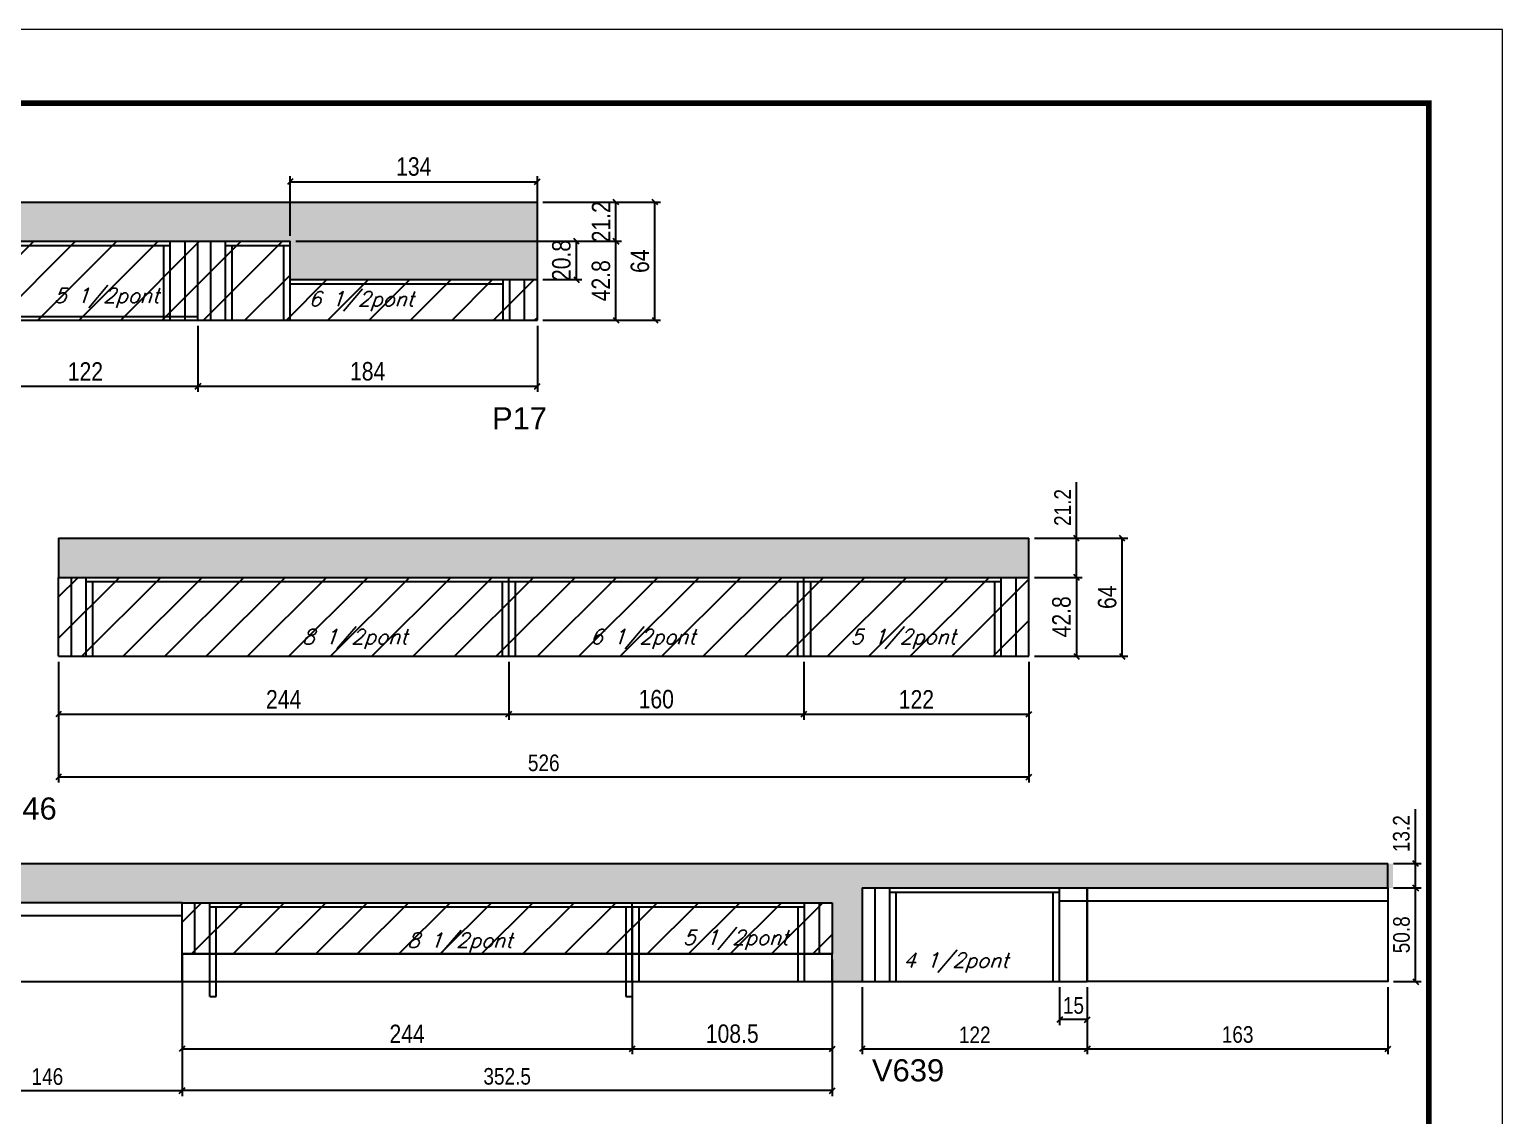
# Model space of a CAD drawing. Extents: x -20960 to -5926, y -2106 to 21915.
# Drawn here: x -6752 to -5953, y 17881 to 18470 of the extents above; entities that cross this region are included whole.
import ezdxf

# ---------------------------------------------------------------- set-up
doc = ezdxf.new("R2010")
doc.units = 0
doc.linetypes.add('DASHED', pattern=[0.75, 0.5, -0.25])
doc.layers.add('00 - FELIPE', color=2, linetype='Continuous', plot=False)
for name, color, linetype in [('5', 5, 'Continuous'), ('COTA', 241, 'Continuous'), ('Painéis', 200, 'Continuous'), ('Reaproveitamento', 251, 'Continuous'), ('SARR_2.2x7', 40, 'Continuous'), ('SARR_3.5x7', 81, 'Continuous'), ('texto', 7, 'Continuous')]:
    doc.layers.add(name, color=color, linetype=linetype)
doc.layers.add('Folhas', color=255, linetype='Continuous', lineweight=9)
doc.layers.add('SARRAFO DE PRESSAO', color=251, linetype='DASHED', lineweight=9)
doc.styles.add('COTA TECNICA', font='techl___.ttf', dxfattribs={"height": 10})
doc.styles.add('COTA TECNICA-50', font='techl___.ttf', dxfattribs={"height": 9})
doc.styles.add('Romans', font='romans.shx')
doc.styles.get("Standard").update_dxf_attribs({"font": 'arial.ttf'})
doc.dimstyles.new('COTA PAINEL-50', dxfattribs={"dimtxt": 9, "dimasz": 3, "dimexe": 3, "dimexo": 3, "dimgap": 3, "dimtad": 1, "dimdec": 1, "dimzin": 12, "dimdsep": 46, "dimtxsty": 'COTA TECNICA-50', "dimblk1": 'OBLIQUE', "dimblk2": 'OBLIQUE', "dimsah": 1, "dimcen": 0.9, "dimclrd": 4, "dimclre": 4, "dimclrt": 240, "dimadec": 1, "dimazin": 3, "dimtfac": 1, "dimtdec": 1, "dimtmove": 0, "dimatfit": 3, "dimfxl": 1, "dimtolj": 1, "dimtzin": 12, "dimarcsym": 0})
doc.dimstyles.new('PAINEL', dxfattribs={"dimtxt": 10, "dimasz": 3, "dimexe": 3, "dimexo": 3, "dimgap": 3, "dimtad": 1, "dimdec": 1, "dimzin": 12, "dimdsep": 46, "dimtxsty": 'COTA TECNICA', "dimblk1": 'OBLIQUE', "dimblk2": 'OBLIQUE', "dimsah": 1, "dimcen": 0.9, "dimclrd": 4, "dimclre": 4, "dimclrt": 240, "dimadec": 1, "dimazin": 3, "dimtfac": 1, "dimtdec": 1, "dimtmove": 0, "dimatfit": 3, "dimfxl": 1, "dimtolj": 1, "dimtzin": 12, "dimarcsym": 0})

# ---------------------------------------------------------------- blocks, each defined once
blk = doc.blocks.new('9999999999')
at = {"layer": 'Folhas'}
blk.add_lwpolyline([(98138.98, 34190.21), (99623.98, 34190.21), (99623.98, 35240.21), (98138.98, 35240.21)], close=True, dxfattribs=at)
at = {"layer": 'Folhas', "color": 30, "const_width": 3}
blk.add_lwpolyline([(98213.98, 34230.21), (99583.98, 34230.21), (99583.98, 35200.21), (98213.98, 35200.21)], close=True, dxfattribs=at)
blk = doc.blocks.new('_Oblique')
at = {"color": 0, "linetype": 'ByBlock', "lineweight": -2}
blk.add_line((-0.5, -0.5), (0.5, 0.5), dxfattribs=at)
blk = doc.blocks.new('*D436')
at = {"layer": 'COTA', "color": 4, "lineweight": -2, "ltscale": 25, "transparency": 16777216}
for p, q in [((-6607.68, 18354.79), (-6452.5, 18354.79)), ((-6455.5, 18333.99), (-6455.5, 18354.79)), ((-6473.68, 18333.99), (-6452.5, 18333.99))]:
    blk.add_line(p, q, dxfattribs=at)
at = {"layer": 'Defpoints', "color": 0, "ltscale": 25, "transparency": 16777216}
for p in [(-6610.68, 18354.79), (-6455.5, 18354.79), (-6476.68, 18333.99)]:
    blk.add_point(p, dxfattribs=at)
at = {"layer": 'COTA', "color": 4, "lineweight": -2, "ltscale": 25, "transparency": 16777216, "xscale": 3, "yscale": 3, "zscale": 3}
for p, rotation in [((-6455.5, 18354.79), 90), ((-6455.5, 18333.99), 270)]:
    blk.add_blockref('_Oblique', p, dxfattribs=dict(at, rotation=rotation))
at = {"layer": 'COTA', "color": 240, "ltscale": 25, "transparency": 16777216, "insert": (-6463.63, 18344.39), "char_height": 10, "attachment_point": 5, "rotation": 90, "style": 'COTA TECNICA'}
blk.add_mtext('\\A1;20.8', dxfattribs=at)
blk = doc.blocks.new('*D437')
at = {"layer": 'COTA', "color": 4, "lineweight": -2, "ltscale": 25, "transparency": 16777216}
for p, q in [((-6473.68, 18375.99), (-6409.96, 18375.99)), ((-6412.96, 18311.99), (-6412.96, 18375.99)), ((-6473.68, 18311.99), (-6409.96, 18311.99))]:
    blk.add_line(p, q, dxfattribs=at)
at = {"layer": 'Defpoints', "color": 0, "ltscale": 25, "transparency": 16777216}
for p in [(-6476.68, 18375.99), (-6412.96, 18375.99), (-6476.68, 18311.99)]:
    blk.add_point(p, dxfattribs=at)
at = {"layer": 'COTA', "color": 4, "lineweight": -2, "ltscale": 25, "transparency": 16777216, "xscale": 3, "yscale": 3, "zscale": 3}
for p, rotation in [((-6412.96, 18375.99), 90), ((-6412.96, 18311.99), 270)]:
    blk.add_blockref('_Oblique', p, dxfattribs=dict(at, rotation=rotation))
at = {"layer": 'COTA', "color": 240, "ltscale": 25, "transparency": 16777216, "insert": (-6421.06, 18343.99), "char_height": 10, "attachment_point": 5, "rotation": 90, "style": 'COTA TECNICA'}
blk.add_mtext('\\A1;64', dxfattribs=at)
blk = doc.blocks.new('*D438')
at = {"layer": 'COTA', "color": 4, "lineweight": -2, "ltscale": 25, "transparency": 16777216}
for p, q in [((-6610.68, 18357.79), (-6610.68, 18390.07)), ((-6476.68, 18357.99), (-6476.68, 18390.07)), ((-6610.68, 18387.07), (-6476.68, 18387.07))]:
    blk.add_line(p, q, dxfattribs=at)
at = {"layer": 'Defpoints', "color": 0, "ltscale": 25, "transparency": 16777216}
for p in [(-6476.68, 18387.07), (-6610.68, 18354.79), (-6476.68, 18354.99)]:
    blk.add_point(p, dxfattribs=at)
at = {"layer": 'COTA', "color": 4, "lineweight": -2, "ltscale": 25, "transparency": 16777216, "xscale": 3, "yscale": 3, "zscale": 3, "rotation": 180}
blk.add_blockref('_Oblique', (-6610.68, 18387.07), dxfattribs=at)
at = {"layer": 'COTA', "color": 4, "lineweight": -2, "ltscale": 25, "transparency": 16777216, "xscale": 3, "yscale": 3, "zscale": 3}
blk.add_blockref('_Oblique', (-6476.68, 18387.07), dxfattribs=at)
at = {"layer": 'COTA', "color": 240, "ltscale": 25, "transparency": 16777216, "insert": (-6543.68, 18395.29), "char_height": 10, "attachment_point": 5, "style": 'COTA TECNICA'}
blk.add_mtext('\\A1;134', dxfattribs=at)
blk = doc.blocks.new('*D440')
at = {"layer": 'COTA', "color": 4, "lineweight": -2, "ltscale": 25, "transparency": 16777216}
for p, q in [((-6782.66, 18308.99), (-6782.66, 18273.14)), ((-6660.66, 18308.99), (-6660.66, 18273.14)), ((-6782.66, 18276.14), (-6660.66, 18276.14))]:
    blk.add_line(p, q, dxfattribs=at)
at = {"layer": 'Defpoints', "color": 0, "ltscale": 25, "transparency": 16777216}
for p in [(-6782.66, 18311.99), (-6660.66, 18311.99), (-6660.66, 18276.14)]:
    blk.add_point(p, dxfattribs=at)
at = {"layer": 'COTA', "color": 4, "lineweight": -2, "ltscale": 25, "transparency": 16777216, "xscale": 3, "yscale": 3, "zscale": 3, "rotation": 180}
blk.add_blockref('_Oblique', (-6782.66, 18276.14), dxfattribs=at)
at = {"layer": 'COTA', "color": 4, "lineweight": -2, "ltscale": 25, "transparency": 16777216, "xscale": 3, "yscale": 3, "zscale": 3}
blk.add_blockref('_Oblique', (-6660.66, 18276.14), dxfattribs=at)
at = {"layer": 'COTA', "color": 240, "ltscale": 25, "transparency": 16777216, "insert": (-6721.66, 18284.2), "char_height": 10, "attachment_point": 5, "style": 'COTA TECNICA'}
blk.add_mtext('\\A1;122', dxfattribs=at)
blk = doc.blocks.new('*D441')
at = {"layer": 'COTA', "color": 4, "lineweight": -2, "ltscale": 25, "transparency": 16777216}
for p, q in [((-6660.66, 18308.99), (-6660.66, 18273.14)), ((-6476.68, 18308.99), (-6476.68, 18273.14)), ((-6660.66, 18276.14), (-6476.68, 18276.14))]:
    blk.add_line(p, q, dxfattribs=at)
at = {"layer": 'Defpoints', "color": 0, "ltscale": 25, "transparency": 16777216}
for p in [(-6660.66, 18311.99), (-6476.68, 18311.99), (-6476.68, 18276.14)]:
    blk.add_point(p, dxfattribs=at)
at = {"layer": 'COTA', "color": 4, "lineweight": -2, "ltscale": 25, "transparency": 16777216, "xscale": 3, "yscale": 3, "zscale": 3, "rotation": 180}
blk.add_blockref('_Oblique', (-6660.66, 18276.14), dxfattribs=at)
at = {"layer": 'COTA', "color": 4, "lineweight": -2, "ltscale": 25, "transparency": 16777216, "xscale": 3, "yscale": 3, "zscale": 3}
blk.add_blockref('_Oblique', (-6476.68, 18276.14), dxfattribs=at)
at = {"layer": 'COTA', "color": 240, "ltscale": 25, "transparency": 16777216, "insert": (-6568.67, 18284.24), "char_height": 10, "attachment_point": 5, "style": 'COTA TECNICA'}
blk.add_mtext('\\A1;184', dxfattribs=at)
blk = doc.blocks.new('*D369')
at = {"layer": 'COTA', "color": 4, "lineweight": -2, "ltscale": 25, "transparency": 16777216}
for p, q in [((-6607.68, 18354.79), (-6431.1, 18354.79)), ((-6434.1, 18311.99), (-6434.1, 18354.79)), ((-6473.68, 18311.99), (-6431.1, 18311.99))]:
    blk.add_line(p, q, dxfattribs=at)
at = {"layer": 'Defpoints', "color": 0, "ltscale": 25, "transparency": 16777216}
for p in [(-6610.68, 18354.79), (-6434.1, 18354.79), (-6476.68, 18311.99)]:
    blk.add_point(p, dxfattribs=at)
at = {"layer": 'COTA', "color": 4, "lineweight": -2, "ltscale": 25, "transparency": 16777216, "xscale": 3, "yscale": 3, "zscale": 3}
for p, rotation in [((-6434.1, 18354.79), 90), ((-6434.1, 18311.99), 270)]:
    blk.add_blockref('_Oblique', p, dxfattribs=dict(at, rotation=rotation))
at = {"layer": 'COTA', "color": 240, "ltscale": 25, "transparency": 16777216, "insert": (-6442.19, 18333.39), "char_height": 10, "attachment_point": 5, "rotation": 90, "style": 'COTA TECNICA'}
blk.add_mtext('\\A1;42.8', dxfattribs=at)
blk = doc.blocks.new('*D417')
at = {"layer": 'COTA', "color": 4, "lineweight": -2, "ltscale": 25, "transparency": 16777216}
for p, q in [((-6473.68, 18375.99), (-6431.1, 18375.99)), ((-6434.1, 18354.79), (-6434.1, 18375.99)), ((-6607.68, 18354.79), (-6431.1, 18354.79))]:
    blk.add_line(p, q, dxfattribs=at)
at = {"layer": 'Defpoints', "color": 0, "ltscale": 25, "transparency": 16777216}
for p in [(-6476.68, 18375.99), (-6434.1, 18375.99), (-6610.68, 18354.79)]:
    blk.add_point(p, dxfattribs=at)
at = {"layer": 'COTA', "color": 4, "lineweight": -2, "ltscale": 25, "transparency": 16777216, "xscale": 3, "yscale": 3, "zscale": 3}
for p, rotation in [((-6434.1, 18375.99), 90), ((-6434.1, 18354.79), 270)]:
    blk.add_blockref('_Oblique', p, dxfattribs=dict(at, rotation=rotation))
at = {"layer": 'COTA', "color": 240, "ltscale": 25, "transparency": 16777216, "insert": (-6442.16, 18365.39), "char_height": 10, "attachment_point": 5, "rotation": 90, "style": 'COTA TECNICA'}
blk.add_mtext('\\A1;21.2', dxfattribs=at)
blk = doc.blocks.new('*D423')
at = {"layer": 'COTA', "color": 4, "lineweight": -2, "ltscale": 25, "transparency": 16777216}
for p, q in [((-6736.22, 18126.75), (-6736.22, 18095.33)), ((-6492.22, 18126.75), (-6492.22, 18095.33)), ((-6736.22, 18098.33), (-6492.22, 18098.33))]:
    blk.add_line(p, q, dxfattribs=at)
at = {"layer": 'Defpoints', "color": 0, "ltscale": 25, "transparency": 16777216}
for p in [(-6736.22, 18129.75), (-6492.22, 18129.75), (-6492.22, 18098.33)]:
    blk.add_point(p, dxfattribs=at)
at = {"layer": 'COTA', "color": 4, "lineweight": -2, "ltscale": 25, "transparency": 16777216, "xscale": 3, "yscale": 3, "zscale": 3, "rotation": 180}
blk.add_blockref('_Oblique', (-6736.22, 18098.33), dxfattribs=at)
at = {"layer": 'COTA', "color": 4, "lineweight": -2, "ltscale": 25, "transparency": 16777216, "xscale": 3, "yscale": 3, "zscale": 3}
blk.add_blockref('_Oblique', (-6492.22, 18098.33), dxfattribs=at)
at = {"layer": 'COTA', "color": 240, "ltscale": 25, "transparency": 16777216, "insert": (-6614.22, 18106.41), "char_height": 10, "attachment_point": 5, "style": 'COTA TECNICA'}
blk.add_mtext('\\A1;244', dxfattribs=at)
blk = doc.blocks.new('*D372')
at = {"layer": 'COTA', "color": 4, "lineweight": -2, "ltscale": 25, "transparency": 16777216}
for p, q in [((-6332.22, 18126.75), (-6332.22, 18095.33)), ((-6210.22, 18126.75), (-6210.22, 18095.33)), ((-6332.22, 18098.33), (-6210.22, 18098.33))]:
    blk.add_line(p, q, dxfattribs=at)
at = {"layer": 'Defpoints', "color": 0, "ltscale": 25, "transparency": 16777216}
for p in [(-6332.22, 18129.75), (-6210.22, 18129.75), (-6210.22, 18098.33)]:
    blk.add_point(p, dxfattribs=at)
at = {"layer": 'COTA', "color": 4, "lineweight": -2, "ltscale": 25, "transparency": 16777216, "xscale": 3, "yscale": 3, "zscale": 3, "rotation": 180}
blk.add_blockref('_Oblique', (-6332.22, 18098.33), dxfattribs=at)
at = {"layer": 'COTA', "color": 4, "lineweight": -2, "ltscale": 25, "transparency": 16777216, "xscale": 3, "yscale": 3, "zscale": 3}
blk.add_blockref('_Oblique', (-6210.22, 18098.33), dxfattribs=at)
at = {"layer": 'COTA', "color": 240, "ltscale": 25, "transparency": 16777216, "insert": (-6271.22, 18106.39), "char_height": 10, "attachment_point": 5, "style": 'COTA TECNICA'}
blk.add_mtext('\\A1;122', dxfattribs=at)
blk = doc.blocks.new('*D426')
at = {"layer": 'COTA', "color": 4, "lineweight": -2, "ltscale": 25, "transparency": 16777216}
for p, q in [((-6492.22, 18126.75), (-6492.22, 18095.33)), ((-6332.22, 18126.75), (-6332.22, 18095.33)), ((-6492.22, 18098.33), (-6332.22, 18098.33))]:
    blk.add_line(p, q, dxfattribs=at)
at = {"layer": 'Defpoints', "color": 0, "ltscale": 25, "transparency": 16777216}
for p in [(-6492.22, 18129.75), (-6332.22, 18129.75), (-6332.22, 18098.33)]:
    blk.add_point(p, dxfattribs=at)
at = {"layer": 'COTA', "color": 4, "lineweight": -2, "ltscale": 25, "transparency": 16777216, "xscale": 3, "yscale": 3, "zscale": 3, "rotation": 180}
blk.add_blockref('_Oblique', (-6492.22, 18098.33), dxfattribs=at)
at = {"layer": 'COTA', "color": 4, "lineweight": -2, "ltscale": 25, "transparency": 16777216, "xscale": 3, "yscale": 3, "zscale": 3}
blk.add_blockref('_Oblique', (-6332.22, 18098.33), dxfattribs=at)
at = {"layer": 'COTA', "color": 240, "ltscale": 25, "transparency": 16777216, "insert": (-6412.22, 18106.44), "char_height": 10, "attachment_point": 5, "style": 'COTA TECNICA'}
blk.add_mtext('\\A1;160', dxfattribs=at)
blk = doc.blocks.new('*D395')
at = {"layer": 'COTA', "color": 4, "lineweight": -2, "ltscale": 25, "transparency": 16777216}
for p, q in [((-6425.29, 17965.31), (-6425.29, 17913.9)), ((-6316.79, 17965.31), (-6316.79, 17913.9)), ((-6425.29, 17916.9), (-6316.79, 17916.9))]:
    blk.add_line(p, q, dxfattribs=at)
at = {"layer": 'Defpoints', "color": 0, "ltscale": 25, "transparency": 16777216}
for p in [(-6425.29, 17968.31), (-6316.79, 17968.31), (-6316.79, 17916.9)]:
    blk.add_point(p, dxfattribs=at)
at = {"layer": 'COTA', "color": 4, "lineweight": -2, "ltscale": 25, "transparency": 16777216, "xscale": 3, "yscale": 3, "zscale": 3, "rotation": 180}
blk.add_blockref('_Oblique', (-6425.29, 17916.9), dxfattribs=at)
at = {"layer": 'COTA', "color": 4, "lineweight": -2, "ltscale": 25, "transparency": 16777216, "xscale": 3, "yscale": 3, "zscale": 3}
blk.add_blockref('_Oblique', (-6316.79, 17916.9), dxfattribs=at)
at = {"layer": 'COTA', "color": 240, "ltscale": 25, "transparency": 16777216, "insert": (-6371.04, 17925.03), "char_height": 10, "attachment_point": 5, "style": 'COTA TECNICA'}
blk.add_mtext('\\A1;108.5', dxfattribs=at)
blk = doc.blocks.new('*D396')
at = {"layer": '00 - FELIPE', "color": 4, "lineweight": -2, "transparency": 16777216}
for p, q in [((-6300.6, 17950.31), (-6300.6, 17913.9)), ((-6178.6, 17950.31), (-6178.6, 17913.9)), ((-6300.6, 17916.9), (-6178.6, 17916.9))]:
    blk.add_line(p, q, dxfattribs=at)
at = {"layer": 'Defpoints', "color": 0, "transparency": 16777216}
for p in [(-6300.6, 17953.31), (-6178.6, 17953.31), (-6178.6, 17916.9)]:
    blk.add_point(p, dxfattribs=at)
at = {"layer": '00 - FELIPE', "color": 4, "lineweight": -2, "transparency": 16777216, "xscale": 3, "yscale": 3, "zscale": 3, "rotation": 180}
blk.add_blockref('_Oblique', (-6300.6, 17916.9), dxfattribs=at)
at = {"layer": '00 - FELIPE', "color": 4, "lineweight": -2, "transparency": 16777216, "xscale": 3, "yscale": 3, "zscale": 3}
blk.add_blockref('_Oblique', (-6178.6, 17916.9), dxfattribs=at)
at = {"layer": '00 - FELIPE', "color": 240, "transparency": 16777216, "insert": (-6239.6, 17924.45), "char_height": 9, "attachment_point": 5, "style": 'COTA TECNICA-50'}
blk.add_mtext('\\A1;122', dxfattribs=at)
blk = doc.blocks.new('*D399')
at = {"layer": 'COTA', "color": 4, "lineweight": -2, "ltscale": 25, "transparency": 16777216}
for p, q in [((-6669.29, 17965.31), (-6669.29, 17913.9)), ((-6425.29, 17965.31), (-6425.29, 17913.9)), ((-6669.29, 17916.9), (-6425.29, 17916.9))]:
    blk.add_line(p, q, dxfattribs=at)
at = {"layer": 'Defpoints', "color": 0, "ltscale": 25, "transparency": 16777216}
for p in [(-6669.29, 17968.31), (-6425.29, 17968.31), (-6425.29, 17916.9)]:
    blk.add_point(p, dxfattribs=at)
at = {"layer": 'COTA', "color": 4, "lineweight": -2, "ltscale": 25, "transparency": 16777216, "xscale": 3, "yscale": 3, "zscale": 3, "rotation": 180}
blk.add_blockref('_Oblique', (-6669.29, 17916.9), dxfattribs=at)
at = {"layer": 'COTA', "color": 4, "lineweight": -2, "ltscale": 25, "transparency": 16777216, "xscale": 3, "yscale": 3, "zscale": 3}
blk.add_blockref('_Oblique', (-6425.29, 17916.9), dxfattribs=at)
at = {"layer": 'COTA', "color": 240, "ltscale": 25, "transparency": 16777216, "insert": (-6547.29, 17924.97), "char_height": 10, "attachment_point": 5, "style": 'COTA TECNICA'}
blk.add_mtext('\\A1;244', dxfattribs=at)
blk = doc.blocks.new('*D343')
at = {"layer": 'COTA', "color": 4, "lineweight": -2, "ltscale": 25, "transparency": 16777216}
for p, q in [((-6207.22, 18193.75), (-6156.67, 18193.75)), ((-6159.67, 18129.75), (-6159.67, 18193.75)), ((-6207.22, 18129.75), (-6156.67, 18129.75))]:
    blk.add_line(p, q, dxfattribs=at)
at = {"layer": 'Defpoints', "color": 0, "ltscale": 25, "transparency": 16777216}
for p in [(-6210.22, 18193.75), (-6159.67, 18193.75), (-6210.22, 18129.75)]:
    blk.add_point(p, dxfattribs=at)
at = {"layer": 'COTA', "color": 4, "lineweight": -2, "ltscale": 25, "transparency": 16777216, "xscale": 3, "yscale": 3, "zscale": 3}
for p, rotation in [((-6159.67, 18193.75), 90), ((-6159.67, 18129.75), 270)]:
    blk.add_blockref('_Oblique', p, dxfattribs=dict(at, rotation=rotation))
at = {"layer": 'COTA', "color": 240, "ltscale": 25, "transparency": 16777216, "insert": (-6167.77, 18161.75), "char_height": 10, "attachment_point": 5, "rotation": 90, "style": 'COTA TECNICA'}
blk.add_mtext('\\A1;64', dxfattribs=at)
blk = doc.blocks.new('*D344')
at = {"layer": 'COTA', "color": 4, "lineweight": -2, "ltscale": 25, "transparency": 16777216}
for p, q in [((-6207.22, 18172.55), (-6181.45, 18172.55)), ((-6184.45, 18172.55), (-6184.45, 18129.75)), ((-6207.22, 18129.75), (-6181.45, 18129.75))]:
    blk.add_line(p, q, dxfattribs=at)
at = {"layer": 'Defpoints', "color": 0, "ltscale": 25, "transparency": 16777216}
for p in [(-6210.22, 18172.55), (-6210.22, 18129.75), (-6184.45, 18129.75)]:
    blk.add_point(p, dxfattribs=at)
at = {"layer": 'COTA', "color": 4, "lineweight": -2, "ltscale": 25, "transparency": 16777216, "xscale": 3, "yscale": 3, "zscale": 3}
for p, rotation in [((-6184.45, 18172.55), 90), ((-6184.45, 18129.75), 270)]:
    blk.add_blockref('_Oblique', p, dxfattribs=dict(at, rotation=rotation))
at = {"layer": 'COTA', "color": 240, "ltscale": 25, "transparency": 16777216, "insert": (-6192.55, 18151.15), "char_height": 10, "attachment_point": 5, "rotation": 90, "style": 'COTA TECNICA'}
blk.add_mtext('\\A1;42.8', dxfattribs=at)
blk = doc.blocks.new('*D340')
at = {"layer": 'COTA', "color": 4, "lineweight": -2, "transparency": 16777216}
for p, q in [((-6736.22, 18126.75), (-6736.22, 18061.32)), ((-6210.22, 18105.55), (-6210.22, 18061.32)), ((-6736.22, 18064.32), (-6210.22, 18064.32))]:
    blk.add_line(p, q, dxfattribs=at)
at = {"layer": 'Defpoints', "color": 0, "transparency": 16777216}
for p in [(-6736.22, 18129.75), (-6210.22, 18108.55), (-6210.22, 18064.32)]:
    blk.add_point(p, dxfattribs=at)
at = {"layer": 'COTA', "color": 4, "lineweight": -2, "transparency": 16777216, "xscale": 3, "yscale": 3, "zscale": 3, "rotation": 180}
blk.add_blockref('_Oblique', (-6736.22, 18064.32), dxfattribs=at)
at = {"layer": 'COTA', "color": 4, "lineweight": -2, "transparency": 16777216, "xscale": 3, "yscale": 3, "zscale": 3}
blk.add_blockref('_Oblique', (-6210.22, 18064.32), dxfattribs=at)
at = {"layer": 'COTA', "color": 240, "transparency": 16777216, "insert": (-6473.22, 18071.91), "char_height": 9, "attachment_point": 5, "style": 'COTA TECNICA-50'}
blk.add_mtext('\\A1;526', dxfattribs=at)
blk = doc.blocks.new('*D392')
at = {"layer": 'COTA', "color": 4, "lineweight": -2, "transparency": 16777216}
for p, q in [((-6184.45, 18193.75), (-6184.45, 18224.11)), ((-6207.22, 18193.75), (-6181.45, 18193.75)), ((-6184.45, 18172.55), (-6184.45, 18193.75)), ((-6207.22, 18172.55), (-6181.45, 18172.55))]:
    blk.add_line(p, q, dxfattribs=at)
at = {"layer": 'Defpoints', "color": 0, "transparency": 16777216}
for p in [(-6210.22, 18193.75), (-6184.45, 18193.75), (-6210.22, 18172.55)]:
    blk.add_point(p, dxfattribs=at)
at = {"layer": 'COTA', "color": 4, "lineweight": -2, "transparency": 16777216, "xscale": 3, "yscale": 3, "zscale": 3}
for p, rotation in [((-6184.45, 18193.75), 90), ((-6184.45, 18172.55), 270)]:
    blk.add_blockref('_Oblique', p, dxfattribs=dict(at, rotation=rotation))
at = {"layer": 'COTA', "color": 240, "transparency": 16777216, "insert": (-6192, 18210.43), "char_height": 9, "attachment_point": 5, "rotation": 90, "style": 'COTA TECNICA-50'}
blk.add_mtext('\\A1;21.2', dxfattribs=at)
blk = doc.blocks.new('*D2121')
at = {"layer": '00 - FELIPE', "color": 4, "lineweight": -2, "transparency": 16777216}
for p, q in [((-6669.29, 17950.31), (-6669.29, 17891.19)), ((-6316.79, 17950.31), (-6316.79, 17891.19)), ((-6316.79, 17894.19), (-6669.29, 17894.19))]:
    blk.add_line(p, q, dxfattribs=at)
at = {"layer": 'Defpoints', "color": 0, "transparency": 16777216}
for p in [(-6669.29, 17953.31), (-6316.79, 17953.31), (-6669.29, 17894.19)]:
    blk.add_point(p, dxfattribs=at)
at = {"layer": '00 - FELIPE', "color": 4, "lineweight": -2, "transparency": 16777216, "xscale": 3, "yscale": 3, "zscale": 3, "rotation": 180}
blk.add_blockref('_Oblique', (-6669.29, 17894.19), dxfattribs=at)
at = {"layer": '00 - FELIPE', "color": 4, "lineweight": -2, "transparency": 16777216, "xscale": 3, "yscale": 3, "zscale": 3}
blk.add_blockref('_Oblique', (-6316.79, 17894.19), dxfattribs=at)
at = {"layer": '00 - FELIPE', "color": 240, "transparency": 16777216, "insert": (-6493.04, 17901.89), "char_height": 9, "attachment_point": 5, "style": 'COTA TECNICA-50'}
blk.add_mtext('\\A1;352.5', dxfattribs=at)
blk = doc.blocks.new('*D2124')
at = {"layer": '00 - FELIPE', "color": 4, "lineweight": -2, "transparency": 16777216}
for p, q in [((-6815.29, 17950.31), (-6815.29, 17891.19)), ((-6669.29, 17950.31), (-6669.29, 17891.19)), ((-6815.29, 17894.19), (-6669.29, 17894.19))]:
    blk.add_line(p, q, dxfattribs=at)
at = {"layer": 'Defpoints', "color": 0, "transparency": 16777216}
for p in [(-6815.29, 17953.31), (-6669.29, 17953.31), (-6669.29, 17894.19)]:
    blk.add_point(p, dxfattribs=at)
at = {"layer": '00 - FELIPE', "color": 4, "lineweight": -2, "transparency": 16777216, "xscale": 3, "yscale": 3, "zscale": 3, "rotation": 180}
blk.add_blockref('_Oblique', (-6815.29, 17894.19), dxfattribs=at)
at = {"layer": '00 - FELIPE', "color": 4, "lineweight": -2, "transparency": 16777216, "xscale": 3, "yscale": 3, "zscale": 3}
blk.add_blockref('_Oblique', (-6669.29, 17894.19), dxfattribs=at)
at = {"layer": '00 - FELIPE', "color": 240, "transparency": 16777216, "insert": (-6742.29, 17901.78), "char_height": 9, "attachment_point": 5, "style": 'COTA TECNICA-50'}
blk.add_mtext('\\A1;146', dxfattribs=at)
blk = doc.blocks.new('*D2126')
at = {"layer": '00 - FELIPE', "color": 4, "lineweight": -2, "transparency": 16777216}
for p, q in [((-6178.6, 17950.31), (-6178.6, 17913.9)), ((-6015.6, 17950.31), (-6015.6, 17913.9)), ((-6178.6, 17916.9), (-6015.6, 17916.9))]:
    blk.add_line(p, q, dxfattribs=at)
at = {"layer": 'Defpoints', "color": 0, "transparency": 16777216}
for p in [(-6178.6, 17953.31), (-6015.6, 17953.31), (-6015.6, 17916.9)]:
    blk.add_point(p, dxfattribs=at)
at = {"layer": '00 - FELIPE', "color": 4, "lineweight": -2, "transparency": 16777216, "xscale": 3, "yscale": 3, "zscale": 3, "rotation": 180}
blk.add_blockref('_Oblique', (-6178.6, 17916.9), dxfattribs=at)
at = {"layer": '00 - FELIPE', "color": 4, "lineweight": -2, "transparency": 16777216, "xscale": 3, "yscale": 3, "zscale": 3}
blk.add_blockref('_Oblique', (-6015.6, 17916.9), dxfattribs=at)
at = {"layer": '00 - FELIPE', "color": 240, "transparency": 16777216, "insert": (-6097.1, 17924.59), "char_height": 9, "attachment_point": 5, "style": 'COTA TECNICA-50'}
blk.add_mtext('\\A1;163', dxfattribs=at)
blk = doc.blocks.new('*D2128')
at = {"layer": '00 - FELIPE', "color": 4, "lineweight": -2, "transparency": 16777216}
for p, q in [((-6193.6, 17950.31), (-6193.6, 17929.73)), ((-6178.6, 17950.31), (-6178.6, 17929.73)), ((-6178.6, 17932.73), (-6193.6, 17932.73))]:
    blk.add_line(p, q, dxfattribs=at)
at = {"layer": 'Defpoints', "color": 0, "transparency": 16777216}
for p in [(-6193.6, 17953.31), (-6178.6, 17953.31), (-6193.6, 17932.73)]:
    blk.add_point(p, dxfattribs=at)
at = {"layer": '00 - FELIPE', "color": 4, "lineweight": -2, "transparency": 16777216, "xscale": 3, "yscale": 3, "zscale": 3, "rotation": 180}
blk.add_blockref('_Oblique', (-6193.6, 17932.73), dxfattribs=at)
at = {"layer": '00 - FELIPE', "color": 4, "lineweight": -2, "transparency": 16777216, "xscale": 3, "yscale": 3, "zscale": 3}
blk.add_blockref('_Oblique', (-6178.6, 17932.73), dxfattribs=at)
at = {"layer": '00 - FELIPE', "color": 240, "transparency": 16777216, "insert": (-6186.1, 17940.33), "char_height": 9, "attachment_point": 5, "style": 'COTA TECNICA-50'}
blk.add_mtext('\\A1;15', dxfattribs=at)
blk = doc.blocks.new('*D2132')
at = {"layer": '00 - FELIPE', "color": 4, "lineweight": -2, "transparency": 16777216}
for p, q in [((-6012.6, 18004.11), (-5997.63, 18004.11)), ((-6000.63, 17953.31), (-6000.63, 18004.11)), ((-6012.6, 17953.31), (-5997.63, 17953.31))]:
    blk.add_line(p, q, dxfattribs=at)
at = {"layer": 'Defpoints', "color": 0, "transparency": 16777216}
for p in [(-6015.6, 18004.11), (-6000.63, 18004.11), (-6015.6, 17953.31)]:
    blk.add_point(p, dxfattribs=at)
at = {"layer": '00 - FELIPE', "color": 4, "lineweight": -2, "transparency": 16777216, "xscale": 3, "yscale": 3, "zscale": 3}
for p, rotation in [((-6000.63, 18004.11), 90), ((-6000.63, 17953.31), 270)]:
    blk.add_blockref('_Oblique', p, dxfattribs=dict(at, rotation=rotation))
at = {"layer": '00 - FELIPE', "color": 240, "transparency": 16777216, "insert": (-6008.25, 17978.71), "char_height": 9, "attachment_point": 5, "rotation": 90, "style": 'COTA TECNICA-50'}
blk.add_mtext('\\A1;50.8', dxfattribs=at)
blk = doc.blocks.new('*D2133')
at = {"layer": '00 - FELIPE', "color": 4, "lineweight": -2, "transparency": 16777216}
for p, q in [((-6000.63, 18017.31), (-6000.63, 18046.77)), ((-6012.6, 18017.31), (-5997.63, 18017.31)), ((-6000.63, 18004.11), (-6000.63, 18017.31)), ((-6012.6, 18004.11), (-5997.63, 18004.11))]:
    blk.add_line(p, q, dxfattribs=at)
at = {"layer": 'Defpoints', "color": 0, "transparency": 16777216}
for p in [(-6015.6, 18017.31), (-6000.63, 18017.31), (-6015.6, 18004.11)]:
    blk.add_point(p, dxfattribs=at)
at = {"layer": '00 - FELIPE', "color": 4, "lineweight": -2, "transparency": 16777216, "xscale": 3, "yscale": 3, "zscale": 3}
for p, rotation in [((-6000.63, 18017.31), 90), ((-6000.63, 18004.11), 270)]:
    blk.add_blockref('_Oblique', p, dxfattribs=dict(at, rotation=rotation))
at = {"layer": '00 - FELIPE', "color": 240, "transparency": 16777216, "insert": (-6008.33, 18033.54), "char_height": 9, "attachment_point": 5, "rotation": 90, "style": 'COTA TECNICA-50'}
blk.add_mtext('\\A1;13.2', dxfattribs=at)

msp = doc.modelspace()

# ---------------------------------------------------------------- hatches: boundary and pattern name
at = {"layer": 'COTA', "linetype": 'ByBlock'}
h = msp.add_hatch(dxfattribs=at)
h.set_pattern_fill('AR-CONC', color=256, scale=0.03)
h.set_pattern_definition([(50, (-146086.3634, -10073.235), (5.46554007, -0.47817257), [0.5715, -6.2865]), (355, (-146086.3634, -10073.235), (-1.05730264, 5.73170536), [0.4572, -5.02921753]), (100.4514447, (-146085.908, -10073.275), (4.40823741, 5.25353256), [0.48570026, -5.34270734]), (46.1842, (-146086.3634, -10071.711), (8.13237123, -1.26126984), [0.85725, -9.42975]), (96.6355576, (-146085.686, -10071.816), (7.122124, 7.42278374), [0.7285507, -8.01406824]), (351.184151, (-146086.3634, -10071.711), (7.122124, 7.42278374), [0.685799, -7.54379196]), (21, (-146085.6014, -10072.092), (4.54843174, -3.06795595), [0.5715, -6.2865]), (326, (-146085.6014, -10072.092), (1.85406085, 5.52563898), [0.4572, -5.0292]), (71.451445, (-146085.2224, -10072.348), (6.40249258, 2.45768307), [0.48570026, -5.34269813]), (37.5, (-146086.3634, -10073.2351), (0.092658098, 2.536651166), [0, -4.96824, 0, -5.1054, 0, -5.04825]), (7.5, (-146086.3634, -10073.2351), (2.004589875, 3.005417245), [0, -2.91084, 0, -4.85394, 0, -1.92405]), (327.5, (-146088.0627, -10073.2351), (4.067717855, -0.17186232), [0, -1.905, 0, -5.9436, 0, -7.8867]), (317.5, (-146088.8247, -10073.235), (4.44387544, 0.76279473), [0, -2.4765, 0, -3.94716, 0, -5.6007])])
h.paths.add_polyline_path([(-6610.68, 18354.79), (-6610.68, 18333.99), (-6476.68, 18333.99), (-6476.68, 18375.99), (-7186.66, 18375.99), (-7186.66, 18354.79)])
h = msp.add_hatch(dxfattribs=at)
h.set_pattern_fill('AR-CONC', color=256, scale=0.03)
h.set_pattern_definition([(50, (-146086.3634, -10291.759), (5.46554007, -0.47817257), [0.5715, -6.2865]), (355, (-146086.3634, -10291.759), (-1.05730264, 5.73170536), [0.4572, -5.02921753]), (100.4514447, (-146085.908, -10291.799), (4.40823741, 5.25353256), [0.48570026, -5.34270734]), (46.1842, (-146086.3634, -10290.235), (8.13237123, -1.26126984), [0.85725, -9.42975]), (96.6355576, (-146085.686, -10290.34), (7.122124, 7.42278374), [0.7285507, -8.01406824]), (351.184151, (-146086.3634, -10290.235), (7.122124, 7.42278374), [0.685799, -7.54379196]), (21, (-146085.6014, -10290.616), (4.54843174, -3.06795595), [0.5715, -6.2865]), (326, (-146085.6014, -10290.616), (1.85406085, 5.52563898), [0.4572, -5.0292]), (71.451445, (-146085.2224, -10290.872), (6.40249258, 2.45768307), [0.48570026, -5.34269813]), (37.5, (-146086.3634, -10291.7592), (0.092658098, 2.536651166), [0, -4.96824, 0, -5.1054, 0, -5.04825]), (7.5, (-146086.3634, -10291.7592), (2.004589875, 3.005417245), [0, -2.91084, 0, -4.85394, 0, -1.92405]), (327.5, (-146088.0627, -10291.7592), (4.067717855, -0.17186232), [0, -1.905, 0, -5.9436, 0, -7.8867]), (317.5, (-146088.8247, -10291.759), (4.44387544, 0.76279473), [0, -2.4765, 0, -3.94716, 0, -5.6007])])
h.paths.add_polyline_path([(-6210.22, 18193.75), (-6210.22, 18172.55), (-6736.22, 18172.55), (-6736.22, 18193.75)])
h = msp.add_hatch(dxfattribs=at)
h.set_pattern_fill('AR-CONC', color=256, scale=0.03)
h.set_pattern_definition([(50, (-6254.8243, 49.5408), (5.4655401, -0.4781726), [0.5715, -6.2865]), (355, (-6254.8243, 49.541), (-1.0573026, 5.7317054), [0.4572, -5.0292175]), (100.451445, (-6254.369, 49.501), (4.4082374, 5.2535326), [0.4857003, -5.3427073]), (46.1842, (-6254.824, 51.065), (8.1323712, -1.2612698), [0.85725, -9.42975]), (96.63556, (-6254.1466, 50.96), (7.122124, 7.4227837), [0.7285507, -8.0140682]), (351.18415, (-6254.824, 51.065), (7.122124, 7.4227837), [0.685799, -7.543792]), (21, (-6254.0623, 50.6838), (4.5484317, -3.067956), [0.5715, -6.2865]), (326, (-6254.0623, 50.684), (1.8540609, 5.525639), [0.4572, -5.0292]), (71.451445, (-6253.683, 50.428), (6.4024926, 2.457683), [0.4857003, -5.3426981]), (37.5, (-6254.8243, 49.5408), (0.0926581, 2.53665117), [0, -4.96824, 0, -5.1054, 0, -5.04825]), (7.5, (-6254.8243, 49.5408), (2.00458988, 3.00541724), [0, -2.91084, 0, -4.85394, 0, -1.92405]), (327.5, (-6256.5236, 49.5408), (4.06771786, -0.17186232), [0, -1.905, 0, -5.9436, 0, -7.8867]), (317.5, (-6257.2856, 49.5408), (4.44387544, 0.7627947), [0, -2.4765, 0, -3.94716, 0, -5.6007])])
h.paths.add_polyline_path([(-7319.25, 17996.11), (-6316.79, 17996.11), (-6316.79, 17968.31), (-6316.79, 17953.31), (-6300.6, 17953.31), (-6300.6, 18004.11), (-6012.82, 18004.11), (-6012.82, 18017.31), (-7319.25, 18017.31)])
at = {"layer": 'Reaproveitamento', "ltscale": 25}
h = msp.add_hatch(dxfattribs=at)
h.set_pattern_fill('ANSI31', color=256, scale=5)
h.set_pattern_definition([(45, (-148203.726, -7815.36), (-11.2253202, 11.2253202), [])])
h.paths.add_polyline_path([(-6476.68, 18333.99), (-6610.68, 18333.99), (-6610.68, 18354.79), (-7186.66, 18354.79), (-7186.66, 18311.99), (-6476.68, 18311.99)])
h = msp.add_hatch(dxfattribs=at)
h.set_pattern_fill('ANSI31', color=256, scale=5)
h.set_pattern_definition([(45, (-147753.287, -7997.593), (-11.2253202, 11.2253202), [])])
h.paths.add_polyline_path([(-6210.22, 18172.55), (-6736.22, 18172.55), (-6736.22, 18129.75), (-6210.22, 18129.75)])
h = msp.add_hatch(dxfattribs=at)
h.set_pattern_fill('ANSI31', color=256, scale=5)
h.set_pattern_definition([(45, (-147686.355, -8174.031), (-11.2253202, 11.2253202), [])])
h.paths.add_polyline_path([(-6316.79, 17996.11), (-6669.29, 17996.11), (-6669.29, 17968.31), (-6316.79, 17968.31)])

# ---------------------------------------------------------------- linework, layer by layer
at = {"layer": 'COTA', "linetype": 'ByBlock'}
for p, q in [((-7186.66, 18375.99), (-6476.68, 18375.99)), ((-6476.68, 18333.99), (-6476.68, 18375.99)), ((-6736.22, 18193.75), (-6736.22, 18172.55)), ((-6736.22, 18193.75), (-6210.22, 18193.75)), ((-6210.22, 18172.55), (-6210.22, 18193.75)), ((-7319.25, 18017.31), (-6015.6, 18017.31)), ((-6015.6, 18004.11), (-6015.6, 18017.31)), ((-6316.79, 17953.31), (-6284.01, 17953.31))]:
    msp.add_line(p, q, dxfattribs=at)
at = {"layer": 'Painéis'}
for p, q in [((-7186.66, 18354.79), (-6610.68, 18354.79)), ((-7186.66, 18313.99), (-6660.66, 18313.99)), ((-6736.22, 18172.55), (-6421.74, 18172.55)), ((-6736.22, 18129.75), (-6210.22, 18129.75))]:
    msp.add_line(p, q, dxfattribs=at)
at = {"layer": 'Painéis', "ltscale": 25}
for p, q in [((-6660.66, 18311.99), (-6660.66, 18354.79)), ((-6610.68, 18333.99), (-6610.68, 18354.79)), ((-6610.68, 18333.99), (-6476.68, 18333.99)), ((-6476.68, 18311.99), (-6476.68, 18333.99)), ((-6858.16, 18311.99), (-6476.68, 18311.99)), ((-6736.22, 18129.75), (-6736.22, 18172.55)), ((-6492.22, 18129.75), (-6492.22, 18172.55)), ((-6421.74, 18172.55), (-6210.22, 18172.55)), ((-6332.22, 18129.75), (-6332.22, 18172.55)), ((-6210.22, 18129.75), (-6210.22, 18172.55)), ((-6300.6, 18004.11), (-6178.6, 18004.11)), ((-6300.6, 18004.11), (-6300.6, 17953.31)), ((-6178.6, 18004.11), (-6178.6, 17953.31)), ((-6669.29, 17996.11), (-6316.79, 17996.11)), ((-6669.29, 17968.31), (-6669.29, 17996.11)), ((-6425.29, 17968.31), (-6425.29, 17996.11)), ((-6316.79, 17996.11), (-6316.79, 17968.31)), ((-6669.29, 17968.31), (-6316.79, 17968.31)), ((-6300.6, 17953.31), (-6178.6, 17953.31))]:
    msp.add_line(p, q, dxfattribs=at)
for points in [[(-6178.6, 18004.11), (-6015.6, 18004.11), (-6015.6, 17953.31), (-6178.6, 17953.31)], [(-6669.29, 17953.31), (-6425.29, 17953.31), (-6425.29, 17968.31), (-6669.29, 17968.31)], [(-6425.29, 17953.31), (-6316.79, 17953.31), (-6316.79, 17968.31), (-6425.29, 17968.31)]]:
    msp.add_lwpolyline(points, close=True, dxfattribs=at)
at = {"layer": 'Painéis'}
msp.add_lwpolyline([(-6815.29, 17953.31), (-6669.29, 17953.31), (-6669.29, 17996.11), (-6815.29, 17996.11)], close=True, dxfattribs=at)
at = {"layer": 'SARR_2.2x7', "linetype": 'Continuous'}
for p, q in [((-6782.66, 18352.59), (-6675.66, 18352.59)), ((-6667.66, 18311.99), (-6667.66, 18354.79)), ((-6653.66, 18311.99), (-6653.66, 18354.79)), ((-6645.66, 18352.59), (-6610.68, 18352.59)), ((-6483.68, 18311.99), (-6483.68, 18333.99)), ((-6610.68, 18331.79), (-6495.18, 18331.79)), ((-6729.22, 18129.75), (-6729.22, 18172.55)), ((-6721.22, 18170.35), (-6492.22, 18170.35)), ((-6492.22, 18170.35), (-6332.22, 18170.35)), ((-6332.22, 18170.35), (-6225.22, 18170.35)), ((-6217.22, 18129.75), (-6217.22, 18172.55)), ((-6293.6, 17953.31), (-6293.6, 18004.11)), ((-6285.6, 18001.91), (-6193.6, 18001.91)), ((-6662.29, 17968.31), (-6662.29, 17996.11)), ((-6654.29, 17993.91), (-6425.29, 17993.91)), ((-6425.29, 17993.91), (-6331.79, 17993.91)), ((-6323.79, 17968.31), (-6323.79, 17996.11)), ((-6193.6, 17997.11), (-6178.6, 17997.11)), ((-6178.6, 17997.11), (-6015.6, 17997.11)), ((-6815.29, 17989.11), (-6669.29, 17989.11))]:
    msp.add_line(p, q, dxfattribs=at)
at = {"layer": 'SARR_3.5x7'}
for p, q in [((-6679.16, 18311.99), (-6679.16, 18352.59)), ((-6675.66, 18311.99), (-6675.66, 18354.79)), ((-6645.66, 18311.99), (-6645.66, 18354.79)), ((-6642.16, 18311.99), (-6642.16, 18352.59)), ((-6614.18, 18311.99), (-6614.18, 18352.59)), ((-6610.68, 18311.99), (-6610.68, 18352.59)), ((-6495.18, 18311.99), (-6495.18, 18333.99)), ((-6491.68, 18311.99), (-6491.68, 18333.99)), ((-6721.22, 18129.75), (-6721.22, 18172.55)), ((-6717.72, 18129.75), (-6717.72, 18170.35)), ((-6495.72, 18170.35), (-6495.72, 18129.75)), ((-6488.7, 18170.35), (-6488.7, 18129.75)), ((-6335.72, 18170.35), (-6335.72, 18129.75)), ((-6328.7, 18170.35), (-6328.7, 18129.75)), ((-6228.72, 18129.75), (-6228.72, 18170.35)), ((-6225.22, 18129.75), (-6225.22, 18172.55)), ((-6210.22, 18129.75), (-6210.22, 18172.55)), ((-6285.6, 17953.31), (-6285.6, 18004.11)), ((-6282.1, 17953.31), (-6282.1, 18001.91)), ((-6197.1, 17953.31), (-6197.1, 18001.91)), ((-6193.6, 17953.31), (-6193.6, 18004.11)), ((-6654.29, 17945.31), (-6654.29, 17996.11)), ((-6650.79, 17945.31), (-6650.79, 17993.91)), ((-6428.79, 17993.91), (-6428.79, 17945.31)), ((-6425.29, 17993.91), (-6425.29, 17945.31)), ((-6421.76, 17993.91), (-6421.76, 17953.31)), ((-6335.29, 17953.31), (-6335.29, 17993.91)), ((-6331.79, 17953.31), (-6331.79, 17996.11)), ((-6425.29, 17953.31), (-6421.76, 17953.31)), ((-6335.29, 17953.31), (-6331.79, 17953.31)), ((-6654.29, 17945.31), (-6650.79, 17945.31)), ((-6428.79, 17945.31), (-6425.29, 17945.31))]:
    msp.add_line(p, q, dxfattribs=at)

# ---------------------------------------------------------------- block references
at = {"layer": 'SARRAFO DE PRESSAO', "color": 6, "linetype": 'ByBlock'}
msp.add_blockref('9999999999', (-105577.48, -16770.54), dxfattribs=at)

# ---------------------------------------------------------------- texts
at = {"layer": '5', "linetype": 'Continuous'}
for s, p in [('P17', (-6501.27, 18252.81)), ('V646', (-6776.35, 18041.19)), ('V639', (-6295.32, 17899.22))]:
    msp.add_text(s, height=12, rotation=0.00004, dxfattribs=at).set_placement(p)
at = {"layer": 'texto', "color": 2, "char_height": 8, "attachment_point": 5, "style": 'Romans'}
for s, insert in [('{\\Q19;\\C256;5 1/2pont}', (-6710.23, 18324.09)), ('{\\Q19;\\C256;6 1/2pont}', (-6572.12, 18322.22)), ('{\\Q19;\\C256;8 1/2pont}', (-6575.67, 18139.03)), ('{\\Q19;\\C256;6 1/2pont}', (-6419.49, 18139.03)), ('{\\Q19;\\C256;5 1/2pont}', (-6278.4, 18139.03)), ('{\\Q19;\\C256;5 1/2pont}', (-6369.22, 17975.94)), ('{\\Q19;\\C256;8 1/2pont}', (-6518.77, 17974.4)), ('{\\Q19;\\C256;4 1/2pont}', (-6249.88, 17963.62))]:
    msp.add_mtext(s, dxfattribs=dict(at, insert=insert))

# ---------------------------------------------------------------- dimensions: what is measured, and where the dimension line sits
at = {"layer": '00 - FELIPE'}
for base, p1, p2, picture, middle in [((-6000.63, 18017.31), (-6015.6, 18004.11), (-6015.6, 18017.31), '*D2133', (-6008.33, 18033.54)), ((-6000.63, 18004.11), (-6015.6, 17953.31), (-6015.6, 18004.11), '*D2132', (-6008.25, 17978.71))]:
    dim = msp.add_linear_dim(base=base, p1=p1, p2=p2, angle=90, dimstyle='COTA PAINEL-50', dxfattribs=at)
    dim.commit()
    dim.dimension.update_dxf_attribs({"geometry": picture, "text_midpoint": middle})
for base, p1, p2, picture, middle in [((-6669.29, 17894.19), (-6815.29, 17953.31), (-6669.29, 17953.31), '*D2124', (-6742.29, 17901.78)), ((-6669.29, 17894.19), (-6316.79, 17953.31), (-6669.29, 17953.31), '*D2121', (-6493.04, 17901.89)), ((-6178.6, 17916.9), (-6300.6, 17953.31), (-6178.6, 17953.31), '*D396', (-6239.6, 17924.45)), ((-6193.6, 17932.73), (-6178.6, 17953.31), (-6193.6, 17953.31), '*D2128', (-6186.1, 17940.33)), ((-6015.6, 17916.9), (-6178.6, 17953.31), (-6015.6, 17953.31), '*D2126', (-6097.1, 17924.59))]:
    dim = msp.add_linear_dim(base=base, p1=p1, p2=p2, dimstyle='COTA PAINEL-50', dxfattribs=at)
    dim.commit()
    dim.dimension.update_dxf_attribs({"geometry": picture, "text_midpoint": middle})
at = {"layer": 'COTA', "ltscale": 25}
for base, p1, p2, picture, middle in [((-6476.68, 18387.07), (-6610.68, 18354.79), (-6476.68, 18354.99), '*D438', (-6543.68, 18395.29)), ((-6492.22, 18098.33), (-6736.22, 18129.75), (-6492.22, 18129.75), '*D423', (-6614.22, 18106.41)), ((-6332.22, 18098.33), (-6492.22, 18129.75), (-6332.22, 18129.75), '*D426', (-6412.22, 18106.44)), ((-6425.29, 17916.9), (-6669.29, 17968.31), (-6425.29, 17968.31), '*D399', (-6547.29, 17924.97))]:
    dim = msp.add_linear_dim(base=base, p1=p1, p2=p2, dimstyle='PAINEL', dxfattribs=at)
    dim.commit()
    dim.dimension.update_dxf_attribs({"geometry": picture, "text_midpoint": middle})
dim = msp.add_linear_dim(base=(-6434.1, 18375.99), p1=(-6610.68, 18354.79), p2=(-6476.68, 18375.99), angle=90, dimstyle='PAINEL', override={"dimtmove": 1}, dxfattribs=at)
dim.commit()
dim.dimension.update_dxf_attribs({"geometry": '*D417', "text_midpoint": (-6434.1, 18365.39), "dimtype": 160})
for base, p1, p2, picture, middle in [((-6412.96, 18375.99), (-6476.68, 18311.99), (-6476.68, 18375.99), '*D437', (-6421.06, 18343.99)), ((-6434.1, 18354.79), (-6476.68, 18311.99), (-6610.68, 18354.79), '*D369', (-6442.19, 18333.39)), ((-6159.67, 18193.75), (-6210.22, 18129.75), (-6210.22, 18193.75), '*D343', (-6167.77, 18161.75)), ((-6184.45, 18129.75), (-6210.22, 18172.55), (-6210.22, 18129.75), '*D344', (-6192.55, 18151.15))]:
    dim = msp.add_linear_dim(base=base, p1=p1, p2=p2, angle=90, dimstyle='PAINEL', dxfattribs=at)
    dim.commit()
    dim.dimension.update_dxf_attribs({"geometry": picture, "text_midpoint": middle})
dim = msp.add_linear_dim(base=(-6455.5, 18354.79), p1=(-6476.68, 18333.99), p2=(-6610.68, 18354.79), angle=90, dimstyle='PAINEL', dxfattribs=at)
dim.commit()
dim.dimension.update_dxf_attribs({"geometry": '*D436', "text_midpoint": (-6455.5, 18344.39), "dimtype": 160})
for base, p1, p2, picture, middle in [((-6660.66, 18276.14), (-6782.66, 18311.99), (-6660.66, 18311.99), '*D440', (-6721.66, 18284.2)), ((-6476.68, 18276.14), (-6660.66, 18311.99), (-6476.68, 18311.99), '*D441', (-6568.67, 18284.24)), ((-6210.22, 18098.33), (-6332.22, 18129.75), (-6210.22, 18129.75), '*D372', (-6271.22, 18106.39)), ((-6316.79, 17916.9), (-6425.29, 17968.31), (-6316.79, 17968.31), '*D395', (-6371.04, 17925.03))]:
    dim = msp.add_linear_dim(base=base, p1=p1, p2=p2, dimstyle='PAINEL', override={"dimtmove": 1}, dxfattribs=at)
    dim.commit()
    dim.dimension.update_dxf_attribs({"geometry": picture, "text_midpoint": middle})
at = {"layer": 'COTA'}
dim = msp.add_linear_dim(base=(-6184.45, 18193.75), p1=(-6210.22, 18172.55), p2=(-6210.22, 18193.75), angle=90, dimstyle='COTA PAINEL-50', dxfattribs=at)
dim.commit()
dim.dimension.update_dxf_attribs({"geometry": '*D392', "text_midpoint": (-6192, 18210.43)})
dim = msp.add_linear_dim(base=(-6210.22, 18064.32), p1=(-6736.22, 18129.75), p2=(-6210.22, 18108.55), dimstyle='COTA PAINEL-50', dxfattribs=at)
dim.commit()
dim.dimension.update_dxf_attribs({"geometry": '*D340', "text_midpoint": (-6473.22, 18071.91)})

doc.saveas('drawing.dxf')
